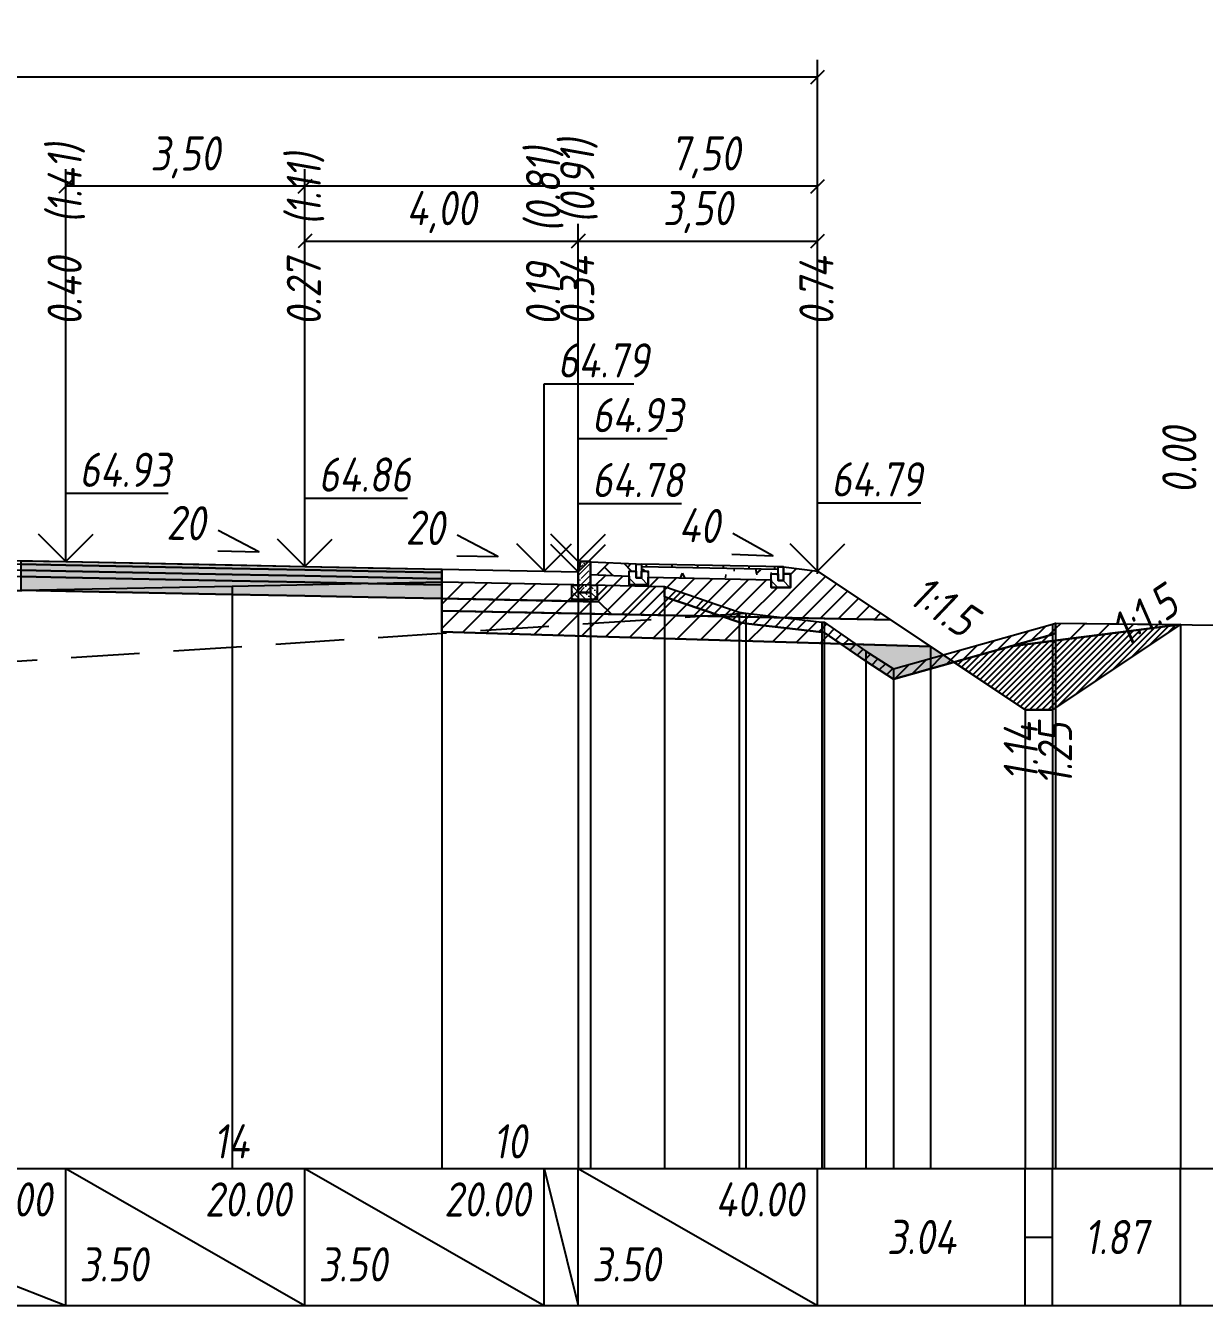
# Model space of a CAD drawing. Extents: x -717 to 1451, y -133302 to 233.
# Drawn here: x 199.3 to 285.5, y -131059 to -130965.4 of the extents above; entities that cross this region are included whole.
import ezdxf
from ezdxf.enums import TextEntityAlignment as Align

# ---------------------------------------------------------------- set-up
doc = ezdxf.new("R2010")
doc.units = 0
doc.linetypes.add('штриховая', pattern=[0.75, 0.5, -0.25])
for name, color, linetype in [('Интерполированный поперечник', 2, 'Continuous'), ('КОД_399', 252, 'Continuous'), ('Код_514', 1, 'Continuous'), ('Контур_0', 7, 'Continuous'), ('Контур_2660', 7, 'Continuous'), ('Контур_2665', 7, 'Continuous'), ('Контур_400', 7, 'Continuous'), ('Контур_508', 7, 'Continuous'), ('Контур_512', 7, 'Continuous'), ('Контур_513', 7, 'Continuous'), ('Красный поперечник', 1, 'Continuous'), ('Объём_2501', 7, 'Continuous'), ('Объём_2650', 7, 'Continuous'), ('Объём_2660', 7, 'Continuous'), ('Объём_2661', 7, 'Continuous'), ('Объём_2663', 7, 'Continuous'), ('Объём_2664', 7, 'Continuous'), ('Объём_2665', 7, 'Continuous'), ('Объём_2666', 7, 'Continuous'), ('Объём_2753', 7, 'Continuous'), ('Откосы', 7, 'Continuous'), ('Отметки покрытия', 7, 'Continuous'), ('Рабочие отметки', 7, 'Continuous'), ('Рабочие отметки доп.', 7, 'Continuous'), ('Слои выравнивания', 7, 'Continuous'), ('Таблица', 7, 'Continuous'), ('Уклоны проезжей части', 7, 'Continuous'), ('Черный поперечник', 3, 'Continuous')]:
    doc.layers.add(name, color=color, linetype=linetype)
for name, color, linetype, true_color in [('Контур_2540', 2, 'Continuous', 0xffff00), ('Контур_2562', 3, 'Continuous', 0x00ff00), ('Контур_2570', 7, 'Continuous', 0x80ff00), ('Контур_2725', 7, 'Continuous', 0x323232), ('Контур_2736', 4, 'Continuous', 0x00ffff), ('Контур_2737', 4, 'Continuous', 0x00ffff), ('Контур_2738', 4, 'Continuous', 0x00ffff), ('Контур_2739', 4, 'Continuous', 0x00ffff), ('Контур_2741', 4, 'Continuous', 0x00ffff), ('Контур_2742', 4, 'Continuous', 0x00ffff), ('Контур_2743', 4, 'Continuous', 0x00ffff), ('Контур_2744', 7, 'Continuous', 0xa4ffff), ('Контур_2745', 7, 'Continuous', 0xa4ffff), ('Контур_2747', 4, 'Continuous', 0x00ffff), ('Контур_2748', 4, 'Continuous', 0x00ffff), ('Контур_2749', 4, 'Continuous', 0x00ffff), ('Контур_2750', 4, 'Continuous', 0x00ffff), ('Контур_2751', 4, 'Continuous', 0x00ffff), ('Контур_2752', 4, 'Continuous', 0x00ffff), ('Контур_2760', 7, 'Continuous', 0x323232), ('Контур_2761', 7, 'Continuous', 0x323232), ('Контур_2762', 7, 'Continuous', 0x323232), ('Контур_2763', 7, 'Continuous', 0x323232), ('Контур_402', 7, 'Continuous', 0xff6464), ('Контур_703', 4, 'Continuous', 0x00ffff), ('Контур_705', 4, 'Continuous', 0x00ffff), ('Контур_707', 4, 'Continuous', 0x00ffff), ('Контур_720', 131, 'Continuous', 0xaaffff), ('Объём_2500', 7, 'Continuous', 0xc0c0c0), ('Объём_2520', 7, 'Continuous', 0x80ffff), ('Объём_2540', 2, 'Continuous', 0xffff00), ('Объём_2562', 3, 'Continuous', 0x00ff00), ('Объём_2563', 7, 'Continuous', 0xff8000), ('Объём_2570', 7, 'Continuous', 0x80ff00), ('Объём_2600', 7, 'Continuous', 0x808000), ('Объём_2620', 2, 'Continuous', 0xffff00), ('Объём_2746', 2, 'Continuous', 0xffff00)]:
    doc.layers.add(name, color=color, linetype=linetype, true_color=true_color)
doc.styles.get("Standard").update_dxf_attribs({"font": 'txt', "height": 2.5})
doc.styles.add('М', font='romand.shx', dxfattribs={"width": 0.8, "oblique": 10, "height": 2.5})
doc.dimstyles.new('ISO-25', dxfattribs={"dimtxt": 2.5, "dimasz": 2.5, "dimexe": 1.25, "dimexo": 0.625, "dimtad": 1, "dimtxsty": 'Standard', "dimcen": 2.5, "dimadec": 0, "dimazin": 0, "dimtfac": 1, "dimtmove": 0, "dimatfit": 3, "dimfxl": 1, "dimarcsym": 0})

# ---------------------------------------------------------------- blocks, each defined once
blk = doc.blocks.new('_Oblique')
at = {"color": 0, "linetype": 'ByBlock', "lineweight": -2}
blk.add_line((-0.5, -0.5), (0.5, 0.5), dxfattribs=at)
blk = doc.blocks.new('*D4069')
at = {"color": 0, "lineweight": -2, "transparency": 16777216}
for p, q in [((239.744, -131004.795), (239.744, -130979.911)), ((257.244, -131004.745), (257.244, -130979.911)), ((239.744, -130981.161), (257.244, -130981.161))]:
    blk.add_line(p, q, dxfattribs=at)
at = {"layer": 'Defpoints', "color": 0, "transparency": 16777216}
for p in [(257.244, -130981.161), (239.744, -131005.42), (257.244, -131005.37)]:
    blk.add_point(p, dxfattribs=at)
at = {"color": 0, "lineweight": -2, "transparency": 16777216, "rotation": 180}
blk.add_blockref('_Oblique', (239.744, -130981.161), dxfattribs=at)
at = {"color": 0, "lineweight": -2, "transparency": 16777216}
blk.add_blockref('_Oblique', (257.244, -130981.161), dxfattribs=at)
at = {"color": 0, "transparency": 16777216, "insert": (248.494, -130979.047), "char_height": 2.5, "width": 9.58333, "attachment_point": 5, "style": 'М'}
blk.add_mtext('3,50', dxfattribs=at)
blk = doc.blocks.new('*D4071')
at = {"color": 0, "lineweight": -2, "transparency": 16777216}
for p, q in [((219.744, -131004.395), (219.744, -130979.911)), ((239.744, -131004.795), (239.744, -130979.911)), ((219.744, -130981.161), (239.744, -130981.161))]:
    blk.add_line(p, q, dxfattribs=at)
at = {"layer": 'Defpoints', "color": 0, "transparency": 16777216}
for p in [(239.744, -130981.161), (219.744, -131005.02), (239.744, -131005.42)]:
    blk.add_point(p, dxfattribs=at)
at = {"color": 0, "lineweight": -2, "transparency": 16777216, "rotation": 180}
blk.add_blockref('_Oblique', (219.744, -130981.161), dxfattribs=at)
at = {"color": 0, "lineweight": -2, "transparency": 16777216}
blk.add_blockref('_Oblique', (239.744, -130981.161), dxfattribs=at)
at = {"color": 0, "transparency": 16777216, "insert": (229.744, -130979.047), "char_height": 2.5, "width": 9.16667, "attachment_point": 5, "style": 'М'}
blk.add_mtext('4,00', dxfattribs=at)
blk = doc.blocks.new('*D4073')
at = {"color": 0, "lineweight": -2, "transparency": 16777216}
for p, q in [((202.244, -131004.045), (202.244, -130975.911)), ((219.744, -131004.395), (219.744, -130975.911)), ((219.744, -130977.161), (202.244, -130977.161))]:
    blk.add_line(p, q, dxfattribs=at)
at = {"layer": 'Defpoints', "color": 0, "transparency": 16777216}
for p in [(202.244, -130977.161), (202.244, -131004.67), (219.744, -131005.02)]:
    blk.add_point(p, dxfattribs=at)
at = {"color": 0, "lineweight": -2, "transparency": 16777216, "rotation": 180}
blk.add_blockref('_Oblique', (202.244, -130977.161), dxfattribs=at)
at = {"color": 0, "lineweight": -2, "transparency": 16777216}
blk.add_blockref('_Oblique', (219.744, -130977.161), dxfattribs=at)
at = {"color": 0, "transparency": 16777216, "insert": (210.994, -130975.047), "char_height": 2.5, "width": 9.58333, "attachment_point": 5, "style": 'М'}
blk.add_mtext('3,50', dxfattribs=at)
blk = doc.blocks.new('*D4074')
at = {"color": 0, "lineweight": -2, "transparency": 16777216}
for p, q in [((219.744, -131004.395), (219.744, -130975.911)), ((257.244, -131005.495), (257.244, -130975.911)), ((257.244, -130977.161), (219.744, -130977.161))]:
    blk.add_line(p, q, dxfattribs=at)
at = {"layer": 'Defpoints', "color": 0, "transparency": 16777216}
for p in [(219.744, -130977.161), (219.744, -131005.02), (257.244, -131006.12)]:
    blk.add_point(p, dxfattribs=at)
at = {"color": 0, "lineweight": -2, "transparency": 16777216, "rotation": 180}
blk.add_blockref('_Oblique', (219.744, -130977.161), dxfattribs=at)
at = {"color": 0, "lineweight": -2, "transparency": 16777216}
blk.add_blockref('_Oblique', (257.244, -130977.161), dxfattribs=at)
at = {"color": 0, "transparency": 16777216, "insert": (249.052, -130975.047), "char_height": 2.5, "width": 9.58333, "attachment_point": 5, "style": 'М'}
blk.add_mtext('7,50', dxfattribs=at)
blk = doc.blocks.new('*D4076')
at = {"color": 0, "lineweight": -2, "transparency": 16777216}
for p, q in [((124.251, -131004.725), (124.251, -130967.911)), ((257.244, -131005.495), (257.244, -130967.911)), ((124.251, -130969.161), (257.244, -130969.161))]:
    blk.add_line(p, q, dxfattribs=at)
at = {"layer": 'Defpoints', "color": 0, "transparency": 16777216}
for p in [(257.244, -130969.161), (124.251, -131005.35), (257.244, -131006.12)]:
    blk.add_point(p, dxfattribs=at)
at = {"color": 0, "lineweight": -2, "transparency": 16777216, "rotation": 180}
blk.add_blockref('_Oblique', (124.251, -130969.161), dxfattribs=at)
at = {"color": 0, "lineweight": -2, "transparency": 16777216}
blk.add_blockref('_Oblique', (257.244, -130969.161), dxfattribs=at)
at = {"color": 0, "transparency": 16777216, "insert": (190.747, -130967.047), "char_height": 2.5, "width": 12.08333, "attachment_point": 5, "style": 'М'}
blk.add_mtext('26,60', dxfattribs=at)
blk = doc.blocks.new('БР100.30.18')
at = {"linetype": 'Continuous', "lineweight": 13}
h = blk.add_hatch(dxfattribs=at)
h.set_pattern_fill('ANSI35', scale=5)
h.set_pattern_definition([(45, (-1504.996, -4799.2297), (-0.88388348, 0.88388348), []), (45, (-1504.1121, -4799.2297), (-0.88388348, 0.88388348), [1.5625, -0.3125, 0, -0.3125])])
h.paths.add_polyline_path([(0.3, 3.47), (1.8, 3.47), (1.8, -1.03), (0, -1.03), (0, 1.97)])
h = blk.add_hatch(dxfattribs=at)
h.set_pattern_fill('ANSI35', scale=5, angle=90)
h.set_pattern_definition([(135, (-1504.996, -4800.7297), (-0.88388348, -0.88388348), []), (135, (-1504.996, -4799.8458), (-0.88388348, -0.88388348), [1.5625, -0.3125, 0, -0.3125])])
h.paths.add_polyline_path([(-1, -0.03), (0, -0.03), (0, -1.03), (1.8, -1.03), (1.8, -0.03), (2.8, -0.03), (2.8, -2.03), (-1, -2.03)])
at = {"color": 7, "lineweight": 30}
blk.add_lwpolyline([(1.8, -1.03), (0, -1.03), (0, 1.97), (0.3, 3.47), (1.8, 3.47)], close=True, dxfattribs=at)
at = {"linetype": 'Continuous'}
blk.add_lwpolyline([(0, -0.03), (-1, -0.03), (-1, -2.03), (2.8, -2.03), (2.8, -0.03), (1.8, -0.03)], dxfattribs=at)

msp = doc.modelspace()

# ---------------------------------------------------------------- hatches: boundary and pattern name
at = {"linetype": 'Continuous'}
h = msp.add_hatch(dxfattribs=at)
h.set_pattern_fill('AR-HBONE', color=253, scale=0.3)
h.set_pattern_definition([(45, (-55.3283, -136810.6422), (0, 1.69705627), [3.6, -1.2]), (135, (-54.4797, -136809.7937), (1e-16, 1.69705627), [3.6, -1.2])])
h.paths.add_polyline_path([(244.365, -131004.793), (244.365, -131005.793), (244.365, -131005.793)])
h.paths.add_polyline_path([(240.644, -131004.644), (243.965, -131004.793), (243.965, -131005.293), (243.465, -131005.293), (243.465, -131005.671), (240.643, -131005.545)])
h = msp.add_hatch(dxfattribs=at)
h.set_pattern_fill('ANSI31', color=256, scale=15, angle=45, style=0)
h.set_pattern_definition([(90, (-1667.7645, -135958.4237), (-1.875, 3e-16), [])])
h.paths.add_polyline_path([(254.36, -131004.999), (244.365, -131004.793), (244.365, -131004.993), (254.36, -131005.191)])
at = {"linetype": 'Continuous', "lineweight": 13}
h = msp.add_hatch(dxfattribs=at)
h.set_pattern_fill('ANSI35', scale=5, angle=90)
h.set_pattern_definition([(135, (-1623.719, -65277.1647), (-0.883883476, -0.883883476), []), (135, (-1623.719, -65276.2808), (-0.883883476, -0.883883476), [1.5625, -0.3125, 0, -0.3125])])
h.paths.add_polyline_path([(243.465, -131005.293), (243.964, -131005.293), (243.965, -131005.793), (244.365, -131005.793), (244.365, -131005.293), (244.865, -131005.293), (244.865, -131006.293), (243.465, -131006.293)])
h = msp.add_hatch(dxfattribs=at)
h.set_pattern_fill('ANSI35', scale=5, angle=90)
h.set_pattern_definition([(135, (-1613.3235, -65277.3708), (-0.883883476, -0.883883476), []), (135, (-1613.3235, -65276.4869), (-0.883883476, -0.883883476), [1.5625, -0.3125, 0, -0.3125])])
h.paths.add_polyline_path([(253.86, -131005.499), (254.36, -131005.499), (254.36, -131005.999), (254.76, -131005.999), (254.76, -131005.499), (255.26, -131005.499), (255.26, -131006.499), (253.86, -131006.499)])
at = {"layer": 'КОД_399'}
h = msp.add_hatch(dxfattribs=at)
h.set_pattern_fill('AR-CONC', scale=0.7, angle=45, style=0)
h.set_pattern_definition([(95, (-1667.8464, -135958.513), (3.860864, 3.2396496), [0.525, -5.775]), (40, (-1667.8464, -135958.513), (-4.409945, 3.036377), [0.42, -4.62]), (145.45144, (-1667.5247, -135958.243), (-0.549081, 6.2760265), [0.4461813, -4.907995]), (91.1842, (-1668.8364, -135957.523), (6.101854, 4.4632964), [0.7875, -8.6625]), (141.63564, (-1668.328, -135957.151), (-0.1953, 9.447982), [0.669272, -7.361996]), (36.18416, (-1668.836, -135957.523), (-0.1953, 9.447982), [0.63, -6.93]), (66, (-1668.094, -135957.2755), (4.947401, 0.9616773), [0.525, -5.775]), (11, (-1668.094, -135957.2755), (-2.38496, 4.793659), [0.42, -4.62]), (116.45144, (-1667.6816, -135957.1954), (2.562441, 5.7553363), [0.4461813, -4.907995]), (82.5, (-1667.8464, -135958.513), (-1.5875523, 1.7079287), [0, -4.564, 0, -4.69, 0, -4.6375]), (52.5, (-1667.8464, -135958.513), (-0.6501106, 3.2543661), [0, -2.674, 0, -4.459, 0, -1.7675]), (12.5, (-1668.9502, -135959.6167), (2.7539272, 2.5306453), [0, -1.75, 0, -5.46, 0, -7.245]), (2.5, (-1669.4452, -135960.1117), (2.3911299, 3.3821186), [0, -2.275, 0, -3.626, 0, -5.145])])
h.paths.add_polyline_path([(253.86, -131005.499), (254.36, -131005.499), (254.36, -131005.191), (244.365, -131004.993), (244.365, -131005.293), (244.865, -131005.293), (244.865, -131005.753), (253.86, -131005.931)])
at = {"layer": 'Объём_2563'}
h = msp.add_hatch(dxfattribs=at)
h.set_pattern_fill('ANSI31', color=256, scale=0.3)
h.paths.add_polyline_path([(124.251, -131005.288), (128.752, -131005.108), (128.752, -131005.836), (131.251, -131005.836), (131.251, -131007.158), (129.751, -131007.188), (128.833, -131008.106), (119.751, -131008.288)])
h.paths.add_polyline_path([(242.162, -131008.456), (241.244, -131007.538), (239.744, -131007.508), (239.744, -131007.358), (241.142, -131007.359), (241.143, -131006.359), (240.643, -131006.359), (240.643, -131005.545), (243.465, -131005.671), (243.465, -131006.293), (244.865, -131006.293), (244.865, -131005.753), (253.86, -131005.932), (253.86, -131006.499), (255.26, -131006.499), (255.26, -131005.499), (254.76, -131005.499), (254.76, -131004.999), (257.244, -131005.308), (262.579, -131008.865)])
at = {"layer": 'Объём_2570'}
h = msp.add_hatch(dxfattribs=at)
h.set_pattern_fill('ANSI31', color=256, scale=0.2)
h.paths.add_polyline_path([(122.354, -131009.591), (120.657, -131010.404), (105.538, -131018.859), (105, -131018.872), (105, -131018.122), (105.538, -131018.109), (120.657, -131009.654), (122.354, -131008.841)])
h.paths.add_polyline_path([(274.663, -131009.846), (274.441, -131009.928), (262.805, -131013.207), (260.782, -131011.897), (257.741, -131009.778), (257.566, -131009.777), (252.007, -131009.121), (251.503, -131009.043), (246.058, -131007.183), (246.058, -131006.433), (251.503, -131008.293), (252.007, -131008.371), (257.566, -131009.027), (257.741, -131009.028), (260.782, -131011.147), (262.805, -131012.457), (274.441, -131009.178), (274.663, -131009.096)])
at = {"layer": 'Объём_2600'}
h = msp.add_hatch(dxfattribs=at)
h.set_pattern_fill('ANSI31', color=6, scale=0.4)
h.paths.add_polyline_path([(121.933, -131009.792), (122.354, -131009.591), (122.354, -131008.841), (122.568, -131008.817), (128.681, -131008.723), (134.359, -131008.361), (143.645, -131007.851), (143.645, -131009.141)])
h.paths.add_polyline_path([(229.751, -131009.738), (229.751, -131006.097), (240.624, -131006.308), (246.058, -131006.433), (246.058, -131007.183), (251.503, -131009.043), (252.007, -131009.121), (257.566, -131009.777), (257.741, -131009.778), (258.941, -131010.614)])
h = msp.add_hatch(dxfattribs=at)
h.set_pattern_fill('ANSI31', color=6, scale=0.4)
h.paths.add_polyline_path([(274.441, -131009.928), (274.663, -131009.846), (274.663, -131009.096), (283.79, -131009.209), (271.317, -131010.808)])
h = msp.add_hatch(dxfattribs=at)
h.set_pattern_fill('HONEY', color=5, scale=0.3)
h.paths.add_polyline_path([(105, -131018.122), (117.286, -131009.932), (121.933, -131009.792), (120.657, -131010.404), (105.538, -131018.859), (105, -131018.872)])
h.paths.add_polyline_path([(265.497, -131010.811), (267.224, -131011.962), (262.805, -131013.207), (260.782, -131011.897), (258.941, -131010.614)])
at = {"layer": 'Объём_2620'}
h = msp.add_hatch(dxfattribs=at)
h.set_pattern_fill('ANSI31', color=2, scale=0.1)
h.paths.add_polyline_path([(267.224, -131011.962), (272.442, -131015.44), (274.441, -131015.44), (283.79, -131009.209), (274.441, -131010.408), (271.317, -131010.808)])
at = {"layer": 'Слои выравнивания'}
for color, points in [(2, [(198.975, -131004.543), (202.244, -131004.608), (214.411, -131004.851), (219.744, -131004.958), (224.359, -131005.05), (229.751, -131005.158), (229.751, -131005.408), (224.359, -131005.3), (219.744, -131005.208), (214.411, -131005.101), (202.244, -131004.858), (198.975, -131004.793)]), (3, [(198.975, -131004.793), (202.244, -131004.858), (214.411, -131005.101), (219.744, -131005.208), (224.359, -131005.3), (229.751, -131005.408), (229.751, -131005.858), (224.359, -131005.75), (219.744, -131005.658), (214.411, -131005.551), (202.244, -131005.308), (198.975, -131005.243)]), (4, [(198.975, -131005.243), (202.244, -131005.308), (214.411, -131005.551), (219.744, -131005.658), (224.359, -131005.75), (229.751, -131005.858), (229.751, -131006.308), (224.359, -131006.2), (219.744, -131006.108), (214.411, -131006.001), (202.244, -131005.758), (198.975, -131005.693)]), (5, [(198.975, -131005.693), (202.244, -131005.758), (214.411, -131006.001), (219.744, -131006.108), (224.359, -131006.2), (229.751, -131006.308), (229.751, -131007.308), (224.359, -131007.2), (219.744, -131007.108), (214.411, -131007.001), (202.244, -131006.758), (198.975, -131006.693)])]:
    msp.add_hatch(color=color, dxfattribs=at).paths.add_polyline_path(points)

# ---------------------------------------------------------------- linework, layer by layer
for points in [[(243.965, -131004.793), (240.644, -131004.644), (240.643, -131005.545), (243.465, -131005.671), (243.465, -131005.293), (243.965, -131005.293), (243.965, -131004.793)], [(243.965, -131004.793), (244.365, -131004.793), (244.365, -131005.793), (243.965, -131005.793), (243.965, -131004.793)], [(254.76, -131004.999), (244.365, -131004.793)], [(254.36, -131005.191), (244.365, -131004.993)], [(254.36, -131004.999), (254.76, -131004.999), (254.76, -131005.999), (254.36, -131005.999), (254.36, -131004.999)], [(244.365, -131005.293), (244.865, -131005.293), (244.865, -131006.293), (243.465, -131006.293), (243.465, -131005.293), (243.965, -131005.293), (243.965, -131005.793), (244.365, -131005.793), (244.365, -131005.293)], [(244.865, -131005.753), (253.86, -131005.932)], [(254.76, -131005.499), (255.26, -131005.499), (255.26, -131006.499), (253.86, -131006.499), (253.86, -131005.499), (254.36, -131005.499), (254.36, -131005.999), (254.76, -131005.999), (254.76, -131005.499)]]:
    msp.add_lwpolyline(points)
at = {"color": 2}
msp.add_lwpolyline([(267.224, -131011.962), (272.442, -131015.44), (274.441, -131015.44), (283.79, -131009.209), (274.441, -131010.408), (271.317, -131010.808), (267.224, -131011.962)], dxfattribs=at)
at = {"layer": 'Интерполированный поперечник', "linetype": 'штриховая', "ltscale": 10, "flags": 128}
msp.add_lwpolyline([(105.368, -131018.049), (251.985, -131008.373)], dxfattribs=at)
at = {"layer": 'Код_514'}
for p, q in [((176.747, -131049), (202.244, -131059)), ((202.244, -131059), (202.244, -131049)), ((202.244, -131049), (219.744, -131059)), ((219.744, -131059), (219.744, -131049)), ((219.744, -131049), (237.244, -131059)), ((237.244, -131059), (237.244, -131049)), ((237.244, -131049), (239.744, -131059)), ((239.744, -131059), (239.744, -131049)), ((239.744, -131059), (239.744, -131049)), ((239.744, -131049), (257.244, -131059)), ((257.244, -131059), (257.244, -131049)), ((272.442, -131059), (272.442, -131049)), ((274.442, -131059), (274.442, -131049)), ((283.79, -131059), (283.79, -131049)), ((272.442, -131054), (274.442, -131054))]:
    msp.add_line(p, q, dxfattribs=at)
at = {"layer": 'Контур_0', "flags": 128}
for points in [[(229.751, -131005.158), (239.744, -131005.358), (239.744, -131007.508), (229.751, -131007.308), (229.751, -131005.158), (229.751, -131005.158)], [(257.244, -131005.308), (266.434, -131011.435), (266.434, -131011.435), (266.434, -131011.435), (266.434, -131011.435), (266.434, -131011.435), (266.434, -131011.435), (266.434, -131011.435), (266.434, -131011.435), (266.434, -131011.435), (266.434, -131011.435), (266.434, -131011.435), (266.434, -131011.435), (266.434, -131011.435), (266.434, -131011.435), (272.442, -131015.44)], [(257.244, -131005.308), (266.434, -131011.435), (266.434, -131011.435), (266.434, -131011.435), (266.434, -131011.435), (266.434, -131011.435), (266.434, -131011.435), (266.434, -131011.435), (266.434, -131011.435), (266.434, -131011.435), (266.434, -131011.435), (266.434, -131011.435), (266.434, -131011.435), (266.434, -131011.435), (266.434, -131011.435), (272.442, -131015.44), (274.442, -131015.44), (283.79, -131009.209), (283.79, -131009.209), (283.79, -131009.209), (283.79, -131009.209), (283.79, -131009.209), (283.79, -131009.209), (283.79, -131009.209), (283.79, -131009.209), (283.79, -131009.209), (283.79, -131009.209), (283.79, -131009.209), (283.79, -131009.209), (283.79, -131009.209)]]:
    msp.add_lwpolyline(points, dxfattribs=at)
at = {"layer": 'Контур_0', "color": 250, "flags": 128}
for points in [[(239.744, -131008.408), (229.751, -131008.208), (229.751, -131007.308), (241.244, -131007.538), (242.162, -131008.456), (239.744, -131008.408), (239.744, -131008.408)], [(239.744, -131007.508), (241.244, -131007.538), (242.162, -131008.456), (262.579, -131008.865)]]:
    msp.add_lwpolyline(points, dxfattribs=at)
at = {"layer": 'Контур_2540', "flags": 128}
msp.add_lwpolyline([(229.751, -131008.208), (262.579, -131008.865), (265.497, -131010.811), (229.751, -131009.738), (229.751, -131008.208), (229.751, -131008.208)], dxfattribs=at)
at = {"layer": 'Контур_2562', "flags": 128}
msp.add_lwpolyline([(257.244, -131005.308), (257.244, -131005.308), (257.244, -131005.308), (257.244, -131005.308), (257.244, -131005.308)], dxfattribs=at)
at = {"layer": 'Контур_2570', "flags": 128}
msp.add_lwpolyline([(191.323, -131006.842), (214.411, -131006.391), (229.751, -131006.097), (240.624, -131006.308), (246.058, -131006.433), (246.058, -131007.183), (251.503, -131009.043), (252.007, -131009.121), (252.007, -131009.121), (257.566, -131009.777), (257.741, -131009.778), (260.782, -131011.897), (262.805, -131013.207), (262.805, -131013.207), (274.441, -131009.928), (274.663, -131009.846), (274.663, -131009.096), (296.617, -131009.366)], dxfattribs=at)
at = {"layer": 'Контур_2660', "flags": 128}
msp.add_lwpolyline([(229.751, -131009.738), (265.497, -131010.811)], dxfattribs=at)
at = {"layer": 'Контур_2665', "flags": 128}
msp.add_lwpolyline([(257.244, -131005.308), (257.244, -131005.308)], dxfattribs=at)
at = {"layer": 'Контур_2725', "flags": 128}
msp.add_lwpolyline([(143.645, -131007.851), (151.251, -131007.75), (152.459, -131007.734), (176.747, -131007.145), (180.639, -131007.05), (191.323, -131006.842), (196.444, -131006.742), (197.71, -131006.767), (197.71, -131006.717), (198.975, -131006.743), (198.975, -131006.693), (202.244, -131006.758), (214.411, -131007.001), (219.744, -131007.108), (224.359, -131007.2), (229.751, -131007.308)], dxfattribs=at)
at = {"layer": 'Контур_2736', "flags": 128}
for points in [[(257.244, -131005.308), (266.434, -131011.435)], [(266.434, -131011.435), (272.442, -131015.44)]]:
    msp.add_lwpolyline(points, dxfattribs=at)
at = {"layer": 'Контур_2737', "flags": 128}
msp.add_lwpolyline([(266.434, -131011.435), (266.434, -131011.435)], dxfattribs=at)
at = {"layer": 'Контур_2738', "flags": 128}
msp.add_lwpolyline([(266.434, -131011.435), (266.434, -131011.435)], dxfattribs=at)
at = {"layer": 'Контур_2739', "flags": 128}
msp.add_lwpolyline([(266.434, -131011.435), (266.434, -131011.435)], dxfattribs=at)
at = {"layer": 'Контур_2741', "flags": 128}
msp.add_lwpolyline([(283.79, -131009.209), (283.79, -131009.209)], dxfattribs=at)
at = {"layer": 'Контур_2742', "flags": 128}
msp.add_lwpolyline([(283.79, -131009.209), (283.79, -131009.209)], dxfattribs=at)
at = {"layer": 'Контур_2743', "flags": 128}
msp.add_lwpolyline([(283.79, -131009.209), (283.79, -131009.209)], dxfattribs=at)
at = {"layer": 'Контур_2744', "flags": 128}
msp.add_lwpolyline([(283.79, -131009.209), (283.79, -131009.209)], dxfattribs=at)
msp.add_lwpolyline([(283.79, -131009.209), (283.79, -131009.209)], dxfattribs=at)
msp.add_lwpolyline([(283.79, -131009.209), (283.79, -131009.209)], dxfattribs=at)
msp.add_lwpolyline([(283.79, -131009.209), (283.79, -131009.209)], dxfattribs=at)
msp.add_lwpolyline([(283.79, -131009.209), (283.79, -131009.209)], dxfattribs=at)
msp.add_lwpolyline([(283.79, -131009.209), (283.79, -131009.209)], dxfattribs=at)
at = {"layer": 'Контур_2745', "flags": 128}
msp.add_lwpolyline([(266.434, -131011.435), (266.434, -131011.435)], dxfattribs=at)
msp.add_lwpolyline([(266.434, -131011.435), (266.434, -131011.435)], dxfattribs=at)
msp.add_lwpolyline([(266.434, -131011.435), (266.434, -131011.435)], dxfattribs=at)
msp.add_lwpolyline([(266.434, -131011.435), (266.434, -131011.435)], dxfattribs=at)
msp.add_lwpolyline([(266.434, -131011.435), (266.434, -131011.435)], dxfattribs=at)
msp.add_lwpolyline([(266.434, -131011.435), (266.434, -131011.435)], dxfattribs=at)
at = {"layer": 'Контур_2747', "flags": 128}
msp.add_lwpolyline([(266.434, -131011.435), (266.434, -131011.435)], dxfattribs=at)
at = {"layer": 'Контур_2748', "flags": 128}
msp.add_lwpolyline([(266.434, -131011.435), (266.434, -131011.435)], dxfattribs=at)
at = {"layer": 'Контур_2749', "flags": 128}
msp.add_lwpolyline([(266.434, -131011.435), (266.434, -131011.435)], dxfattribs=at)
at = {"layer": 'Контур_2750', "flags": 128}
msp.add_lwpolyline([(283.79, -131009.209), (283.79, -131009.209)], dxfattribs=at)
at = {"layer": 'Контур_2751', "flags": 128}
msp.add_lwpolyline([(283.79, -131009.209), (283.79, -131009.209)], dxfattribs=at)
at = {"layer": 'Контур_2752', "flags": 128}
msp.add_lwpolyline([(283.79, -131009.209), (283.79, -131009.209)], dxfattribs=at)
at = {"layer": 'Контур_2760', "flags": 128}
msp.add_lwpolyline([(143.645, -131004.76), (151.251, -131004.608), (152.459, -131004.584), (176.747, -131004.098), (180.639, -131004.176), (191.323, -131004.39), (196.444, -131004.492), (197.71, -131004.517), (198.975, -131004.543), (202.244, -131004.608), (214.411, -131004.851), (219.744, -131004.958), (224.359, -131005.05), (229.751, -131005.158)], dxfattribs=at)
at = {"layer": 'Контур_2761', "flags": 128}
msp.add_lwpolyline([(143.645, -131005.01), (151.251, -131004.858), (152.459, -131004.834), (176.747, -131004.348), (180.639, -131004.426), (191.323, -131004.64), (196.444, -131004.742), (197.71, -131004.767), (198.975, -131004.793), (202.244, -131004.858), (214.411, -131005.101), (219.744, -131005.208), (224.359, -131005.3), (229.751, -131005.408)], dxfattribs=at)
at = {"layer": 'Контур_2762', "flags": 128}
msp.add_lwpolyline([(143.645, -131005.46), (151.251, -131005.308), (152.459, -131005.284), (176.747, -131004.798), (180.639, -131004.876), (191.323, -131005.09), (196.444, -131005.192), (197.71, -131005.217), (198.975, -131005.243), (202.244, -131005.308), (214.411, -131005.551), (219.744, -131005.658), (224.359, -131005.75), (229.751, -131005.858)], dxfattribs=at)
at = {"layer": 'Контур_2763', "flags": 128}
msp.add_lwpolyline([(143.645, -131005.91), (151.251, -131005.758), (152.459, -131005.734), (176.747, -131005.248), (180.639, -131005.326), (191.323, -131005.54), (196.444, -131005.642), (197.71, -131005.667), (198.975, -131005.693), (202.244, -131005.758), (214.411, -131006.001), (219.744, -131006.108), (224.359, -131006.2), (229.751, -131006.308)], dxfattribs=at)
at = {"layer": 'Контур_400', "flags": 128}
msp.add_lwpolyline([(176.747, -131004.098), (202.244, -131004.608), (219.744, -131004.958), (219.744, -131004.958), (219.744, -131004.958), (219.744, -131004.958), (237.244, -131005.308), (237.244, -131005.308), (239.744, -131005.358)], dxfattribs=at)
at = {"layer": 'Контур_402', "flags": 128}
msp.add_lwpolyline([(117.286, -131009.932), (143.645, -131009.141), (143.645, -131007.851), (152.459, -131007.734), (176.747, -131007.145), (180.639, -131007.05), (191.323, -131006.842), (196.444, -131006.742), (197.71, -131006.767), (197.71, -131006.717), (198.975, -131006.743), (198.975, -131006.693), (229.751, -131007.308), (229.751, -131009.738), (265.497, -131010.811)], dxfattribs=at)
at = {"layer": 'Контур_508', "flags": 128}
msp.add_lwpolyline([(105, -131018.122), (117.286, -131009.932), (143.645, -131009.141), (143.645, -131007.851), (152.459, -131007.734), (176.747, -131007.145), (180.639, -131007.05), (191.323, -131006.842), (196.444, -131006.742), (197.71, -131006.767), (197.71, -131006.717), (198.975, -131006.743), (198.975, -131006.693), (229.751, -131007.308), (229.751, -131009.738), (265.497, -131010.811), (272.442, -131015.44), (274.442, -131015.44), (283.79, -131009.209)], dxfattribs=at)
at = {"layer": 'Контур_512', "flags": 128}
msp.add_lwpolyline([(229.751, -131009.738), (265.497, -131010.811), (272.442, -131015.44), (274.442, -131015.44), (283.79, -131009.209)], dxfattribs=at)
at = {"layer": 'Контур_513', "flags": 128}
msp.add_lwpolyline([(105, -131018.122), (117.286, -131009.932), (143.645, -131009.141), (143.645, -131007.851), (152.459, -131007.734), (176.747, -131007.145), (180.639, -131007.05), (191.323, -131006.842), (196.444, -131006.742), (197.71, -131006.767), (197.71, -131006.717), (198.975, -131006.743), (198.975, -131006.693), (229.751, -131007.308), (229.751, -131009.738), (265.497, -131010.811), (272.442, -131015.44), (274.442, -131015.44), (283.79, -131009.209)], dxfattribs=at)
at = {"layer": 'Контур_703', "flags": 128}
msp.add_lwpolyline([(257.244, -131005.308), (266.434, -131011.435)], dxfattribs=at)
at = {"layer": 'Контур_705', "flags": 128}
msp.add_lwpolyline([(266.434, -131011.435), (266.434, -131011.435)], dxfattribs=at)
at = {"layer": 'Контур_707', "flags": 128}
msp.add_lwpolyline([(274.442, -131015.44), (283.79, -131009.209)], dxfattribs=at)
at = {"layer": 'Контур_720', "flags": 128}
msp.add_lwpolyline([(272.442, -131015.44), (274.442, -131015.44)], dxfattribs=at)
at = {"layer": 'Красный поперечник'}
for p, q in [((176.747, -131004.098), (202.244, -131004.608)), ((202.244, -131004.608), (219.744, -131004.958)), ((219.744, -131004.958), (237.244, -131005.308)), ((237.244, -131005.308), (239.744, -131005.358)), ((257.244, -131005.308), (272.442, -131015.44)), ((274.442, -131015.44), (283.79, -131009.209)), ((283.79, -131009.209), (283.79, -131049)), ((229.751, -131009.738), (229.751, -131049)), ((265.497, -131010.811), (265.497, -131049)), ((272.442, -131015.44), (272.442, -131049)), ((272.442, -131015.44), (274.442, -131015.44)), ((274.442, -131015.44), (274.442, -131049))]:
    msp.add_line(p, q, dxfattribs=at)
at = {"layer": 'Объём_2500', "flags": 128}
msp.add_lwpolyline([(229.751, -131005.158), (239.744, -131005.358), (239.744, -131007.508), (229.751, -131007.308), (229.751, -131005.158), (229.751, -131005.158)], dxfattribs=at)
msp.add_lwpolyline([(229.751, -131005.158), (239.744, -131005.358), (239.744, -131007.508), (229.751, -131007.308), (229.751, -131005.158), (229.751, -131005.158)], dxfattribs=at)
at = {"layer": 'Объём_2501', "flags": 128}
for points in [[(176.747, -131004.098), (202.244, -131004.608), (219.744, -131004.958), (219.744, -131004.958), (219.744, -131004.958), (219.744, -131004.958), (237.244, -131005.308), (237.244, -131005.308), (239.744, -131005.358)], [(219.744, -131004.958), (237.244, -131005.308), (237.244, -131005.308), (239.744, -131005.358)]]:
    msp.add_lwpolyline(points, dxfattribs=at)
at = {"layer": 'Объём_2520', "color": 250, "flags": 128}
msp.add_lwpolyline([(239.744, -131008.408), (229.751, -131008.208), (229.751, -131007.308), (241.244, -131007.538), (242.162, -131008.456), (239.744, -131008.408), (239.744, -131008.408)], dxfattribs=at)
msp.add_lwpolyline([(239.744, -131008.408), (229.751, -131008.208), (229.751, -131007.308), (241.244, -131007.538), (242.162, -131008.456), (239.744, -131008.408), (239.744, -131008.408)], dxfattribs=at)
at = {"layer": 'Объём_2540', "flags": 128}
msp.add_lwpolyline([(229.751, -131008.208), (262.579, -131008.865), (265.497, -131010.811), (229.751, -131009.738), (229.751, -131008.208), (229.751, -131008.208)], dxfattribs=at)
msp.add_lwpolyline([(229.751, -131008.208), (262.579, -131008.865), (265.497, -131010.811), (229.751, -131009.738), (229.751, -131008.208), (229.751, -131008.208)], dxfattribs=at)
at = {"layer": 'Объём_2562', "flags": 128}
msp.add_lwpolyline([(257.244, -131005.308), (257.244, -131005.308), (257.244, -131005.308), (257.244, -131005.308), (257.244, -131005.308)], dxfattribs=at)
msp.add_lwpolyline([(257.244, -131005.308), (257.244, -131005.308), (257.244, -131005.308), (257.244, -131005.308), (257.244, -131005.308)], dxfattribs=at)
at = {"layer": 'Объём_2563', "color": 250, "flags": 128}
msp.add_lwpolyline([(242.162, -131008.456), (241.244, -131007.538), (239.744, -131007.508), (239.744, -131007.358), (241.142, -131007.359), (241.143, -131006.359), (240.643, -131006.359), (240.643, -131005.545), (243.465, -131005.671), (243.465, -131006.293), (244.865, -131006.293), (244.865, -131005.753), (253.86, -131005.932), (253.86, -131006.499), (255.26, -131006.499), (255.26, -131005.499), (254.76, -131005.499), (254.76, -131004.999), (257.244, -131005.308), (262.579, -131008.865), (242.162, -131008.456), (242.162, -131008.456)], dxfattribs=at)
at = {"layer": 'Объём_2570', "flags": 128}
msp.add_lwpolyline([(274.663, -131009.846), (274.441, -131009.928), (262.805, -131013.207), (260.782, -131011.897), (257.741, -131009.778), (257.566, -131009.777), (252.007, -131009.121), (251.503, -131009.043), (246.058, -131007.183), (246.058, -131006.433), (251.503, -131008.293), (252.007, -131008.371), (257.566, -131009.027), (257.741, -131009.028), (260.782, -131011.147), (262.805, -131012.457), (274.441, -131009.178), (274.663, -131009.096), (274.663, -131009.846), (274.663, -131009.846)], dxfattribs=at)
msp.add_lwpolyline([(274.663, -131009.846), (274.441, -131009.928), (262.805, -131013.207), (260.782, -131011.897), (257.741, -131009.778), (257.566, -131009.777), (252.007, -131009.121), (251.503, -131009.043), (246.058, -131007.183), (246.058, -131006.433), (251.503, -131008.293), (252.007, -131008.371), (257.566, -131009.027), (257.741, -131009.028), (260.782, -131011.147), (262.805, -131012.457), (274.441, -131009.178), (274.663, -131009.096), (274.663, -131009.846), (274.663, -131009.846)], dxfattribs=at)
at = {"layer": 'Объём_2600', "flags": 128}
msp.add_lwpolyline([(265.497, -131010.811), (267.224, -131011.962), (262.805, -131013.207), (260.782, -131011.897), (258.941, -131010.614), (265.497, -131010.811), (265.497, -131010.811)], dxfattribs=at)
msp.add_lwpolyline([(265.497, -131010.811), (267.224, -131011.962), (262.805, -131013.207), (260.782, -131011.897), (258.941, -131010.614), (265.497, -131010.811), (265.497, -131010.811)], dxfattribs=at)
at = {"layer": 'Объём_2620', "flags": 128}
msp.add_lwpolyline([(274.442, -131015.44), (272.442, -131015.44), (267.224, -131011.962), (271.317, -131010.808), (283.79, -131009.209), (274.442, -131015.44), (274.442, -131015.44)], dxfattribs=at)
msp.add_lwpolyline([(274.442, -131015.44), (272.442, -131015.44), (267.224, -131011.962), (271.317, -131010.808), (283.79, -131009.209), (274.442, -131015.44), (274.442, -131015.44)], dxfattribs=at)
at = {"layer": 'Объём_2650', "flags": 128}
for points in [[(229.751, -131009.738), (229.751, -131006.097), (240.624, -131006.308), (246.058, -131006.433), (246.058, -131007.183), (251.503, -131009.043), (252.007, -131009.121), (257.566, -131009.777), (257.741, -131009.778), (258.941, -131010.614), (229.751, -131009.738), (229.751, -131009.738)], [(274.441, -131009.928), (274.663, -131009.846), (274.663, -131009.096), (283.79, -131009.209), (271.317, -131010.808), (274.441, -131009.928), (274.441, -131009.928)]]:
    msp.add_lwpolyline(points, dxfattribs=at)
at = {"layer": 'Объём_2650', "color": 6, "flags": 128}
for points in [[(229.751, -131009.738), (229.751, -131006.097), (240.624, -131006.308), (246.058, -131006.433), (246.058, -131007.183), (251.503, -131009.043), (252.007, -131009.121), (257.566, -131009.777), (257.741, -131009.778), (258.941, -131010.614), (229.751, -131009.738), (229.751, -131009.738)], [(274.441, -131009.928), (274.663, -131009.846), (274.663, -131009.096), (283.79, -131009.209), (271.317, -131010.808), (274.441, -131009.928), (274.441, -131009.928)]]:
    msp.add_lwpolyline(points, dxfattribs=at)
at = {"layer": 'Объём_2660', "flags": 128}
msp.add_lwpolyline([(229.751, -131009.738), (265.497, -131010.811)], dxfattribs=at)
msp.add_lwpolyline([(229.751, -131009.738), (265.497, -131010.811)], dxfattribs=at)
at = {"layer": 'Объём_2661', "flags": 128}
msp.add_lwpolyline([(257.244, -131005.308), (266.434, -131011.435)], dxfattribs=at)
msp.add_lwpolyline([(257.244, -131005.308), (266.434, -131011.435)], dxfattribs=at)
at = {"layer": 'Объём_2663', "flags": 128}
for points in [[(274.442, -131015.44), (283.79, -131009.209)], [(274.442, -131015.44), (283.79, -131009.209)], [(266.434, -131011.435), (272.442, -131015.44)], [(266.434, -131011.435), (272.442, -131015.44)]]:
    msp.add_lwpolyline(points, dxfattribs=at)
at = {"layer": 'Объём_2664', "flags": 128}
msp.add_lwpolyline([(272.442, -131015.44), (274.442, -131015.44)], dxfattribs=at)
msp.add_lwpolyline([(272.442, -131015.44), (274.442, -131015.44)], dxfattribs=at)
at = {"layer": 'Объём_2665', "flags": 128}
msp.add_lwpolyline([(257.244, -131005.308), (257.244, -131005.308)], dxfattribs=at)
msp.add_lwpolyline([(257.244, -131005.308), (257.244, -131005.308)], dxfattribs=at)
at = {"layer": 'Объём_2666', "flags": 128}
msp.add_lwpolyline([(257.244, -131005.308), (266.434, -131011.435)], dxfattribs=at)
msp.add_lwpolyline([(257.244, -131005.308), (266.434, -131011.435)], dxfattribs=at)
at = {"layer": 'Объём_2746', "flags": 128}
msp.add_lwpolyline([(258.941, -131010.614), (229.751, -131009.738), (229.751, -131006.097), (240.624, -131006.308), (246.058, -131006.433), (246.058, -131007.183), (251.503, -131009.043), (252.007, -131009.121), (257.566, -131009.777), (257.741, -131009.778), (258.941, -131010.614), (258.941, -131010.614)], dxfattribs=at)
msp.add_lwpolyline([(258.941, -131010.614), (229.751, -131009.738), (229.751, -131006.097), (240.624, -131006.308), (246.058, -131006.433), (246.058, -131007.183), (251.503, -131009.043), (252.007, -131009.121), (257.566, -131009.777), (257.741, -131009.778), (258.941, -131010.614), (258.941, -131010.614)], dxfattribs=at)
at = {"layer": 'Объём_2753', "flags": 128}
msp.add_lwpolyline([(229.751, -131005.158), (229.751, -131005.158)], dxfattribs=at)
msp.add_lwpolyline([(229.751, -131005.158), (229.751, -131005.158)], dxfattribs=at)
at = {"layer": 'Откосы', "color": 1, "flags": 128}
for points in [[(213.363, -131003.83), (216.362, -131003.89), (213.393, -131002.33)], [(230.863, -131004.18), (233.862, -131004.24), (230.893, -131002.68)], [(250.982, -131004.057), (253.979, -131004.177), (251.041, -131002.558)]]:
    msp.add_lwpolyline(points, dxfattribs=at)
at = {"layer": 'Отметки покрытия', "color": 1}
for p, q in [((237.244, -131005.308), (237.244, -130991.608)), ((237.244, -130991.608), (243.794, -130991.608)), ((239.744, -131004.608), (239.744, -130995.608)), ((239.744, -130995.608), (246.244, -130995.608)), ((202.244, -131004.608), (202.244, -130999.608)), ((202.244, -130999.608), (209.744, -130999.608)), ((219.744, -131004.958), (219.744, -130999.958)), ((219.744, -130999.958), (227.244, -130999.958)), ((239.744, -131005.358), (239.744, -131000.358)), ((239.744, -131000.358), (247.294, -131000.358)), ((257.244, -131005.308), (257.244, -131000.308)), ((257.244, -131000.308), (264.794, -131000.308)), ((202.244, -131004.608), (200.244, -131002.608)), ((202.244, -131004.608), (204.244, -131002.608)), ((219.744, -131004.958), (217.744, -131002.958)), ((219.744, -131004.958), (221.744, -131002.958)), ((239.744, -131004.608), (237.744, -131002.608)), ((239.744, -131004.608), (241.744, -131002.608)), ((237.244, -131005.308), (235.244, -131003.308)), ((237.244, -131005.308), (239.244, -131003.308)), ((239.744, -131005.358), (237.744, -131003.358)), ((239.744, -131005.358), (241.744, -131003.358)), ((257.244, -131005.308), (255.244, -131003.308)), ((257.244, -131005.308), (259.244, -131003.308))]:
    msp.add_line(p, q, dxfattribs=at)
at = {"layer": 'Слои выравнивания'}
for p, q in [((229.751, -131005.158), (229.751, -131049)), ((239.744, -131005.358), (239.744, -131049))]:
    msp.add_line(p, q, dxfattribs=at)
at = {"layer": 'Слои выравнивания', "color": 2, "flags": 128}
msp.add_lwpolyline([(198.975, -131004.543), (202.244, -131004.608), (214.411, -131004.851), (219.744, -131004.958), (224.359, -131005.05), (229.751, -131005.158), (229.751, -131005.408), (224.359, -131005.3), (219.744, -131005.208), (214.411, -131005.101), (202.244, -131004.858), (198.975, -131004.793)], close=True, dxfattribs=at)
at = {"layer": 'Слои выравнивания', "color": 3, "flags": 128}
msp.add_lwpolyline([(198.975, -131004.793), (202.244, -131004.858), (214.411, -131005.101), (219.744, -131005.208), (224.359, -131005.3), (229.751, -131005.408), (229.751, -131005.858), (224.359, -131005.75), (219.744, -131005.658), (214.411, -131005.551), (202.244, -131005.308), (198.975, -131005.243)], close=True, dxfattribs=at)
at = {"layer": 'Слои выравнивания', "color": 4, "flags": 128}
msp.add_lwpolyline([(198.975, -131005.243), (202.244, -131005.308), (214.411, -131005.551), (219.744, -131005.658), (224.359, -131005.75), (229.751, -131005.858), (229.751, -131006.308), (224.359, -131006.2), (219.744, -131006.108), (214.411, -131006.001), (202.244, -131005.758), (198.975, -131005.693)], close=True, dxfattribs=at)
at = {"layer": 'Слои выравнивания', "color": 5, "flags": 128}
msp.add_lwpolyline([(198.975, -131005.693), (202.244, -131005.758), (214.411, -131006.001), (219.744, -131006.108), (224.359, -131006.2), (229.751, -131006.308), (229.751, -131007.308), (224.359, -131007.2), (219.744, -131007.108), (214.411, -131007.001), (202.244, -131006.758), (198.975, -131006.693)], close=True, dxfattribs=at)
at = {"layer": 'Таблица'}
for p, q in [((80, -131049), (308.79, -131049)), ((80, -131059), (308.79, -131059))]:
    msp.add_line(p, q, dxfattribs=at)
at = {"layer": 'Уклоны проезжей части', "color": 1, "flags": 128}
for points in [[(213.363, -131003.83), (216.362, -131003.89), (213.393, -131002.33)], [(230.863, -131004.18), (233.862, -131004.24), (230.893, -131002.68)], [(250.982, -131004.057), (253.979, -131004.177), (251.041, -131002.558)]]:
    msp.add_lwpolyline(points, dxfattribs=at)
at = {"layer": 'Черный поперечник', "color": 7}
for p, q in [((214.411, -131006.391), (214.411, -131049)), ((229.751, -131006.097), (229.751, -131049)), ((240.624, -131006.308), (240.624, -131049)), ((246.058, -131006.433), (246.058, -131049)), ((251.503, -131008.293), (251.503, -131049)), ((252.007, -131008.371), (252.007, -131049)), ((257.566, -131009.027), (257.566, -131049)), ((257.741, -131009.028), (257.741, -131049)), ((274.441, -131009.178), (274.441, -131049)), ((274.663, -131009.096), (274.663, -131049)), ((260.782, -131011.147), (260.782, -131049)), ((262.805, -131012.457), (262.805, -131049))]:
    msp.add_line(p, q, dxfattribs=at)
at = {"layer": 'Черный поперечник', "flags": 128}
msp.add_lwpolyline([(191.323, -131006.842), (214.411, -131006.391), (229.751, -131006.097), (240.624, -131006.308), (246.058, -131006.433), (251.503, -131008.293), (252.007, -131008.371), (257.566, -131009.027), (257.741, -131009.028), (260.782, -131011.147), (262.805, -131012.457), (274.441, -131009.178), (274.663, -131009.096), (296.617, -131009.366)], dxfattribs=at)

# ---------------------------------------------------------------- block references
at = {"lineweight": 18, "xscale": 0.5, "yscale": 0.5, "zscale": 0.5, "rotation": 359.9444632229611}
msp.add_blockref('БР100.30.18', (239.743, -131006.341), dxfattribs=at)

# ---------------------------------------------------------------- texts
at = {"layer": 'Код_514', "style": 'М', "oblique": 10, "width": 0.8}
for s, p in [('20.00', (201.244, -131050)), ('20.00', (218.744, -131050)), ('20.00', (236.244, -131050)), ('40.00', (256.244, -131050))]:
    msp.add_text(s, height=2.5, dxfattribs=at).set_placement(p, align=Align.TOP_RIGHT)
for s, p in [('3.04', (264.843, -131054)), ('1.87', (279.116, -131054))]:
    msp.add_text(s, height=2.5, dxfattribs=at).set_placement(p, align=Align.MIDDLE_CENTER)
for p in [(203.244, -131058), (220.744, -131058), (240.744, -131058)]:
    msp.add_text('3.50', height=2.5, dxfattribs=at).set_placement(p, align=Align.BOTTOM_LEFT)
at = {"layer": 'Откосы', "color": 1, "style": 'М', "oblique": 10, "width": 0.8}
for s, rotation, p in [('20', 358.85423, (211.014, -131003.783)), ('20', 358.85423, (228.514, -131004.133)), ('40', 357.70938, (248.533, -131003.959)), ('1:1.5', 326.30994, (265.398, -131009.542)), ('1:1.5', 33.69007, (282.275, -131010.206))]:
    msp.add_text(s, height=2.5, rotation=rotation, dxfattribs=at).set_placement(p, align=Align.BOTTOM_CENTER)
at = {"layer": 'Отметки покрытия', "color": 1, "style": 'М', "oblique": 10, "width": 0.8}
for s, p in [('64.79', (238.244, -130991.892)), ('64.93', (240.744, -130995.892)), ('64.93', (203.244, -130999.892)), ('64.86', (220.744, -131000.242)), ('64.78', (240.744, -131000.642)), ('64.79', (258.244, -131000.592))]:
    msp.add_text(s, height=2.5, dxfattribs=at).set_placement(p, align=Align.BOTTOM_LEFT)
at = {"layer": 'Рабочие отметки', "color": 1, "style": 'М', "oblique": 10, "width": 0.8}
for s, p in [('0.40', (202.165, -130987.358)), ('0.27', (219.665, -130987.358)), ('0.19', (237.165, -130987.358)), ('0.34', (239.665, -130987.358)), ('0.74', (257.165, -130987.358)), ('0.00', (283.712, -130999.639))]:
    msp.add_text(s, height=2.5, rotation=90, dxfattribs=at).set_placement(p, align=Align.MIDDLE_LEFT)
for s, p in [('1.25', (274.614, -131016.371)), ('1.14', (272.114, -131016.371))]:
    msp.add_text(s, height=2.5, rotation=90, dxfattribs=at).set_placement(p, align=Align.MIDDLE_RIGHT)
at = {"layer": 'Рабочие отметки доп.', "color": 1, "style": 'М', "oblique": 10, "width": 0.8}
for s, p in [('(1.41)', (202.165, -130979.858)), ('(0.81)', (237.165, -130980.508)), ('(0.91)', (239.665, -130979.858)), ('(1.11)', (219.665, -130980.008))]:
    msp.add_text(s, height=2.5, rotation=90, dxfattribs=at).set_placement(p, align=Align.MIDDLE_LEFT)
at = {"layer": 'Слои выравнивания', "style": 'М', "oblique": 10, "width": 0.8}
for s, p in [('14', (214.363, -131049)), ('10', (234.747, -131049))]:
    msp.add_text(s, height=2.5, dxfattribs=at).set_placement(p, align=Align.BOTTOM_CENTER)
at = {"layer": 'Уклоны проезжей части', "color": 1, "style": 'М', "oblique": 10, "width": 0.8}
for s, rotation, p in [('20', 358.85423, (211.014, -131003.783)), ('20', 358.85423, (228.514, -131004.133)), ('40', 357.70938, (248.533, -131003.959)), ('1:1.5', 326.30994, (265.398, -131009.542)), ('1:1.5', 33.69007, (282.275, -131010.206))]:
    msp.add_text(s, height=2.5, rotation=rotation, dxfattribs=at).set_placement(p, align=Align.BOTTOM_CENTER)

# ---------------------------------------------------------------- dimensions: what is measured, and where the dimension line sits
at = {"color": 5}
for base, p1, p2, picture, middle in [((257.244, -130969.161), (124.251, -131005.35), (257.244, -131006.12), '*D4076', (190.747, -130967.047)), ((239.744, -130981.161), (219.744, -131005.02), (239.744, -131005.42), '*D4071', (229.744, -130979.047)), ((257.244, -130981.161), (239.744, -131005.42), (257.244, -131005.37), '*D4069', (248.494, -130979.047))]:
    dim = msp.add_linear_dim(base=base, p1=p1, p2=p2, angle=180, dimstyle='ISO-25', override={"dimasz": 1, "dimlfac": 0.2, "dimzin": 0, "dimtxsty": 'М', "dimblk1": 'Oblique', "dimblk2": 'Oblique', "dimsah": 1}, dxfattribs=at)
    dim.commit()
    dim.dimension.update_dxf_attribs({"geometry": picture, "text_midpoint": middle})
dim = msp.add_linear_dim(base=(202.244, -130977.161), p1=(219.744, -131005.02), p2=(202.244, -131004.67), dimstyle='ISO-25', override={"dimasz": 1, "dimlfac": 0.2, "dimzin": 0, "dimtxsty": 'М', "dimblk1": 'Oblique', "dimblk2": 'Oblique', "dimsah": 1}, dxfattribs=at)
dim.commit()
dim.dimension.update_dxf_attribs({"geometry": '*D4073', "text_midpoint": (210.994, -130975.047)})
dim = msp.add_linear_dim(base=(219.744, -130977.161), p1=(257.244, -131006.12), p2=(219.744, -131005.02), dimstyle='ISO-25', override={"dimasz": 1, "dimlfac": 0.2, "dimzin": 0, "dimtxsty": 'М', "dimblk1": 'Oblique', "dimblk2": 'Oblique', "dimsah": 1}, dxfattribs=at)
dim.commit()
dim.dimension.update_dxf_attribs({"geometry": '*D4074', "text_midpoint": (249.052, -130977.161), "dimtype": 160})

doc.saveas('drawing.dxf')
